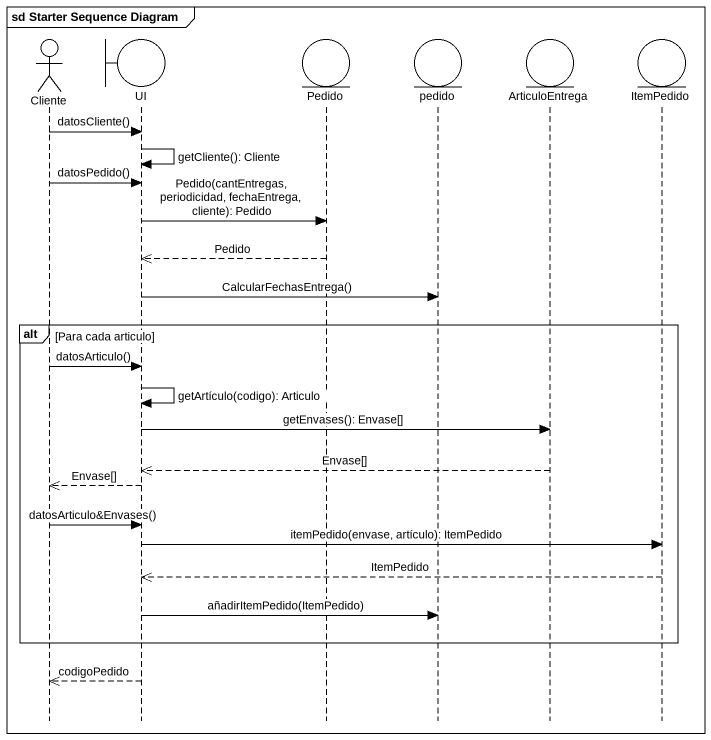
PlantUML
@startuml
mainframe sd Starter Sequence Diagram
hide footbox
actor Cliente
boundary UI
entity Pedido
entity pedido
entity ArticuloEntrega
entity ItemPedido

Cliente -> UI : datosCliente()
UI -> UI : getCliente(): Cliente
Cliente -> UI : datosPedido()
UI -> Pedido : Pedido(cantEntregas, periodicidad, fechaEntrega, cliente): Pedido
Pedido -->> UI : Pedido
UI -> pedido : CalcularFechasEntrega()
alt Para cada articulo
  Cliente -> UI : datosArticulo()
  UI -> UI : getArtículo(codigo): Articulo
  UI -> ArticuloEntrega : getEnvases(): Envase[]
  ArticuloEntrega -->> UI : Envase[]
  UI -->> Cliente : Envase[]
  Cliente -> UI : datosArticulo&Envases()
  UI -> ItemPedido : itemPedido(envase, artículo): ItemPedido
  ItemPedido -->> UI : ItemPedido
  UI -> pedido : añadirItemPedido(ItemPedido)
end
UI -->> Cliente : codigoPedido
@enduml
